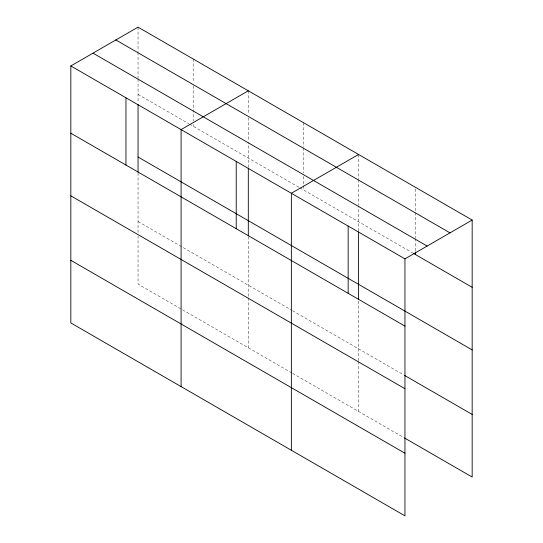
<?xml version="1.0" encoding="UTF-8"?>
<svg xmlns="http://www.w3.org/2000/svg" width="543" height="543" viewBox="0 0 543 543"><rect width="100%" height="100%" fill="white"/><g stroke="black" fill="none" stroke-linecap="round" stroke-linejoin="round"><path stroke-width="0.41" stroke-dasharray="2.71 2.04" d="M248.307 167.373L248.307 142.09M358.57 231.033L358.57 205.749M138.044 94.401L188.821 123.723M189.548 124.137L299.084 187.383M299.811 187.797L412.456 252.834M138.044 221.524L291.829 310.311M292.555 310.732L403.72 374.908M291.829 372.926L138.044 284.138L138.044 235.906M292.555 373.346L403.72 437.522M415.368 188.944L415.368 211.641M415.368 212.483L415.368 237.705M415.368 238.547L415.368 251.151M358.57 154.47L358.57 178.851M358.57 179.692L358.57 204.908M358.57 301.087L358.57 360.688M358.57 361.536L358.57 411.458M303.435 122.637L303.435 147.017M303.435 147.859L303.435 173.081M303.435 176.441L303.435 184.851M303.435 185.692L303.435 189.894M248.307 90.81L248.307 114.349M248.307 117.709L248.307 141.248M248.307 236.592L248.307 297.028M248.307 297.876L248.307 347.798M193.172 58.977L193.172 82.516M193.172 85.882L193.172 121.191M193.172 124.551L193.172 126.234M138.044 27.15L138.044 51.531M138.044 52.372L138.044 78.43M138.044 79.271L138.044 102.865M138.044 172.932L138.044 232.526"/><path stroke-width="0.81" d="M248.307 168.215L248.307 235.757M358.57 231.875L358.57 299.417M70.828 65.954L404.956 258.862L404.956 515.85L70.828 322.942L70.828 65.954L138.044 27.15L472.172 220.058L472.172 477.046L404.447 437.943M248.307 90.81L181.09 129.614L181.09 386.602M358.57 154.47L291.353 193.274L291.353 450.262M404.956 258.862L472.172 220.058M115.863 39.958L449.991 232.866M93.009 53.153L427.137 246.06M413.182 253.255L472.172 287.308M138.044 157.015L472.172 349.923M70.828 133.211L404.956 326.119M404.447 375.328L472.172 414.431M70.828 195.819L404.956 388.727M70.828 260.328L404.956 453.235M415.368 251.993L415.368 254.518M348.158 226.071L348.158 293.322M236.225 161.447L236.225 228.698M138.044 104.555L138.044 172.097M125.962 97.788L125.962 165.038"/></g></svg>
